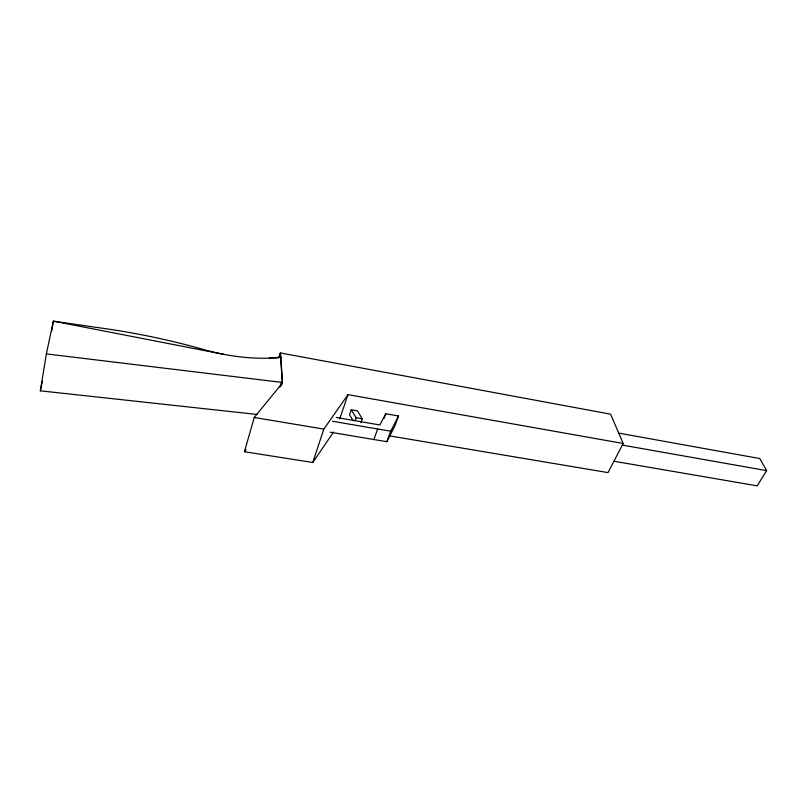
<?xml version="1.0" encoding="UTF-8"?>
<svg xmlns="http://www.w3.org/2000/svg" width="807" height="807" viewBox="0 0 807 807"><rect width="100%" height="100%" fill="white"/><g stroke="black" fill="none" stroke-linecap="round" stroke-linejoin="round"><path stroke-width="1.21" d="M257.372 414.475L40.35 390.83L46.372 353.9L53.353 321.156L95.519 327.269A617.859 477.734 0.3 0 1 203.727 349.552A118.831 58.921 15.5 0 0 269.225 358.126L280.886 357.279L280.675 357.905M51.779 330.809L53.353 321.156L223.932 354.354M40.35 390.83L42.367 381.267M280.543 386.442L282.41 383.002L254.245 417.481L244.43 451.738L312.773 462.492L333.533 432.108M278.758 357.905L280.412 352.952L610.586 414.173L623.186 443.477L608.004 472.599L389.206 435.82M279.918 387.138L281.391 382.336L282.48 382.538L280.796 357.269L269.225 358.126M312.773 462.492L323.839 429.102L347.978 394.643L623.186 443.477M339.737 418.944L347.978 394.643M360.89 422.767L362.293 418.783L357.38 410.854L351.247 409.785L349.532 414.768L353.173 420.729M355.08 420.719L356.129 417.723L351.247 409.785M330.234 432.189L373.843 439.522L377.686 429.001L390.729 431.21L398.547 415.998L385.807 413.779L379.835 424.966L336.267 417.451M384.112 418.399L385.807 413.779M373.843 439.522L386.825 441.681L390.729 431.21M398.547 415.998L394.663 426.338L386.825 441.681M245.631 449.56L244.43 451.738L245.903 449.751M618.374 433.056L759.78 458.547L766.65 470.632L757.198 485.844L613.935 461.241M275.157 357.814L280.886 357.279M46.372 353.9L281.391 382.336M254.245 417.481L323.839 429.102M356.129 417.723L362.293 418.783M332.615 421.274L377.686 429.001M622.308 445.091L766.65 470.632M280.412 352.952L280.735 357.733M280.362 353.123L282.349 383.184"/></g></svg>
